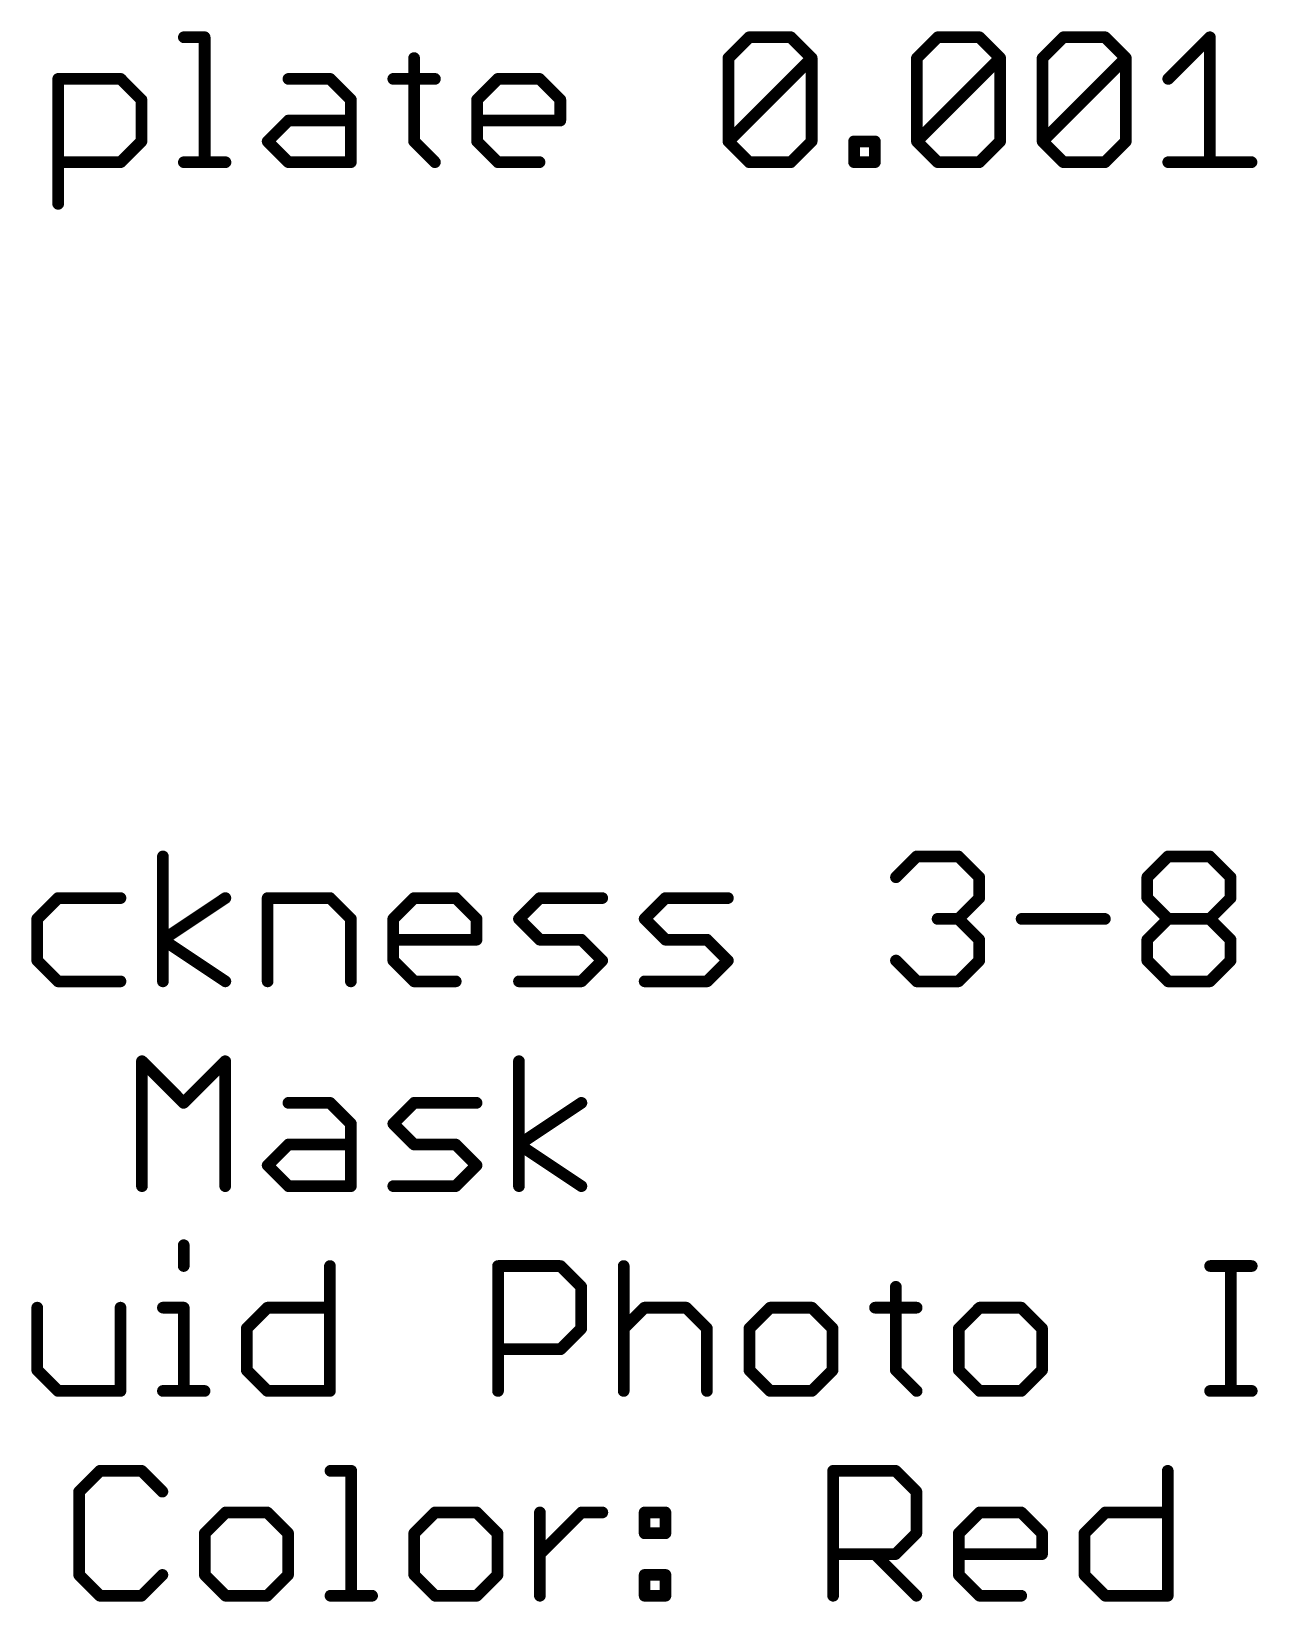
# Model space of a CAD drawing. Extents: x -1.41 to 8.41, y -3.01 to 3.01.
# Drawn here: x 2.488 to 3.116, y -0.02 to 0.785 of the extents above; entities that cross this region are included whole.
import ezdxf

# ---------------------------------------------------------------- set-up
doc = ezdxf.new("R2010")
doc.units = 0
doc.layers.add('52', color=253, linetype='CONTINUOUS')

msp = doc.modelspace()

# ---------------------------------------------------------------- linework, layer by layer
at = {"layer": '52', "const_width": 0.006}
for points in [[(2.565717, 0.782055), (2.576393, 0.782055)], [(2.576393, 0.782055), (2.576393, 0.718)], [(2.845022, 0.771379), (2.855698, 0.782055)], [(2.855698, 0.782055), (2.877049, 0.782055)], [(2.877049, 0.782055), (2.887725, 0.771379)], [(2.941704, 0.771379), (2.95238, 0.782055)], [(2.95238, 0.782055), (2.973732, 0.782055)], [(2.973732, 0.782055), (2.984408, 0.771379)], [(3.006159, 0.771379), (3.016835, 0.782055)], [(3.016835, 0.782055), (3.038187, 0.782055)], [(3.038187, 0.782055), (3.048863, 0.771379)], [(3.070614, 0.760703), (3.091966, 0.782055)], [(3.091966, 0.782055), (3.091966, 0.718)], [(2.683818, 0.771379), (2.683818, 0.728676)], [(2.845022, 0.728676), (2.845022, 0.771379)], [(2.845022, 0.728676), (2.887725, 0.771379)], [(2.887725, 0.771379), (2.887725, 0.728676)], [(2.941704, 0.728676), (2.941704, 0.771379)], [(2.941704, 0.728676), (2.984408, 0.771379)], [(2.984408, 0.771379), (2.984408, 0.728676)], [(3.006159, 0.728676), (3.006159, 0.771379)], [(3.006159, 0.728676), (3.048863, 0.771379)], [(3.048863, 0.771379), (3.048863, 0.728676)], [(2.501262, 0.696648), (2.501262, 0.760703)], [(2.501262, 0.760703), (2.533289, 0.760703)], [(2.533289, 0.760703), (2.543965, 0.750027)], [(2.619363, 0.760703), (2.640714, 0.760703)], [(2.640714, 0.760703), (2.65139, 0.750027)], [(2.673142, 0.760703), (2.694494, 0.760703)], [(2.716112, 0.750027), (2.726788, 0.760703)], [(2.726788, 0.760703), (2.748139, 0.760703)], [(2.748139, 0.760703), (2.758815, 0.750027)], [(2.543965, 0.750027), (2.543965, 0.728676)], [(2.65139, 0.750027), (2.65139, 0.718)], [(2.716112, 0.728676), (2.716112, 0.750027)], [(2.758815, 0.750027), (2.758815, 0.739352)], [(2.608687, 0.728676), (2.619363, 0.739352)], [(2.619363, 0.739352), (2.65139, 0.739352)], [(2.758815, 0.739352), (2.716112, 0.739352)], [(2.543965, 0.728676), (2.533289, 0.718)], [(2.619363, 0.718), (2.608687, 0.728676)], [(2.683818, 0.728676), (2.694494, 0.718)], [(2.726788, 0.718), (2.716112, 0.728676)], [(2.855698, 0.718), (2.845022, 0.728676)], [(2.887725, 0.728676), (2.877049, 0.718)], [(2.909477, 0.718), (2.909477, 0.728676)], [(2.909477, 0.728676), (2.920153, 0.728676)], [(2.920153, 0.728676), (2.920153, 0.718)], [(2.95238, 0.718), (2.941704, 0.728676)], [(2.984408, 0.728676), (2.973732, 0.718)], [(3.016835, 0.718), (3.006159, 0.728676)], [(3.048863, 0.728676), (3.038187, 0.718)], [(2.533289, 0.718), (2.501262, 0.718)], [(2.565717, 0.718), (2.587069, 0.718)], [(2.65139, 0.718), (2.619363, 0.718)], [(2.748139, 0.718), (2.726788, 0.718)], [(2.877049, 0.718), (2.855698, 0.718)], [(2.920153, 0.718), (2.909477, 0.718)], [(2.973732, 0.718), (2.95238, 0.718)], [(3.038187, 0.718), (3.016835, 0.718)], [(3.070614, 0.718), (3.113318, 0.718)], [(2.554975, 0.298), (2.554975, 0.362055)], [(2.930962, 0.351379), (2.941638, 0.362055)], [(2.941638, 0.362055), (2.962989, 0.362055)], [(2.962989, 0.362055), (2.973665, 0.351379)], [(3.059872, 0.351379), (3.070548, 0.362055)], [(3.070548, 0.362055), (3.091899, 0.362055)], [(3.091899, 0.362055), (3.102575, 0.351379)], [(2.973665, 0.351379), (2.973665, 0.340703)], [(3.059872, 0.340703), (3.059872, 0.351379)], [(3.102575, 0.351379), (3.102575, 0.340703)], [(2.501195, 0.340703), (2.49052, 0.330027)], [(2.533223, 0.340703), (2.501195, 0.340703)], [(2.554975, 0.319352), (2.587002, 0.340703)], [(2.608687, 0.298), (2.608687, 0.340703)], [(2.608687, 0.340703), (2.640714, 0.340703)], [(2.640714, 0.340703), (2.65139, 0.330027)], [(2.673142, 0.330027), (2.683818, 0.340703)], [(2.683818, 0.340703), (2.705169, 0.340703)], [(2.705169, 0.340703), (2.715845, 0.330027)], [(2.737597, 0.330027), (2.748273, 0.340703)], [(2.748273, 0.340703), (2.7803, 0.340703)], [(2.802052, 0.330027), (2.812728, 0.340703)], [(2.812728, 0.340703), (2.844755, 0.340703)], [(2.973665, 0.340703), (2.962989, 0.330027)], [(3.070548, 0.330027), (3.059872, 0.340703)], [(3.102575, 0.340703), (3.091899, 0.330027)], [(2.49052, 0.330027), (2.49052, 0.308676)], [(2.65139, 0.330027), (2.65139, 0.298)], [(2.673142, 0.308676), (2.673142, 0.330027)], [(2.715845, 0.330027), (2.715845, 0.319352)], [(2.748273, 0.319352), (2.737597, 0.330027)], [(2.812728, 0.319352), (2.802052, 0.330027)], [(2.962989, 0.330027), (2.952313, 0.330027)], [(2.962989, 0.330027), (2.973665, 0.319352)], [(2.995417, 0.330027), (3.03812, 0.330027)], [(3.059872, 0.319352), (3.070548, 0.330027)], [(3.070548, 0.330027), (3.091899, 0.330027)], [(3.091899, 0.330027), (3.102575, 0.319352)], [(2.587002, 0.298), (2.554975, 0.319352)], [(2.715845, 0.319352), (2.673142, 0.319352)], [(2.769624, 0.319352), (2.748273, 0.319352)], [(2.7803, 0.308676), (2.769624, 0.319352)], [(2.834079, 0.319352), (2.812728, 0.319352)], [(2.844755, 0.308676), (2.834079, 0.319352)], [(2.973665, 0.319352), (2.973665, 0.308676)], [(3.059872, 0.308676), (3.059872, 0.319352)], [(3.102575, 0.319352), (3.102575, 0.308676)], [(2.49052, 0.308676), (2.501195, 0.298)], [(2.683818, 0.298), (2.673142, 0.308676)], [(2.769624, 0.298), (2.7803, 0.308676)], [(2.834079, 0.298), (2.844755, 0.308676)], [(2.941638, 0.298), (2.930962, 0.308676)], [(2.973665, 0.308676), (2.962989, 0.298)], [(3.070548, 0.298), (3.059872, 0.308676)], [(3.102575, 0.308676), (3.091899, 0.298)], [(2.501195, 0.298), (2.533223, 0.298)], [(2.705169, 0.298), (2.683818, 0.298)], [(2.737597, 0.298), (2.769624, 0.298)], [(2.802052, 0.298), (2.834079, 0.298)], [(2.962989, 0.298), (2.941638, 0.298)], [(3.091899, 0.298), (3.070548, 0.298)], [(2.544232, 0.193), (2.544232, 0.257055)], [(2.544232, 0.257055), (2.565584, 0.235703)], [(2.565584, 0.235703), (2.586935, 0.257055)], [(2.586935, 0.257055), (2.586935, 0.193)], [(2.737597, 0.193), (2.737597, 0.257055)], [(2.619363, 0.235703), (2.640714, 0.235703)], [(2.640714, 0.235703), (2.65139, 0.225027)], [(2.673142, 0.225027), (2.683818, 0.235703)], [(2.683818, 0.235703), (2.715845, 0.235703)], [(2.737597, 0.214352), (2.769624, 0.235703)], [(2.65139, 0.225027), (2.65139, 0.193)], [(2.683818, 0.214352), (2.673142, 0.225027)], [(2.608687, 0.203676), (2.619363, 0.214352)], [(2.619363, 0.214352), (2.65139, 0.214352)], [(2.705169, 0.214352), (2.683818, 0.214352)], [(2.715845, 0.203676), (2.705169, 0.214352)], [(2.769624, 0.193), (2.737597, 0.214352)], [(2.619363, 0.193), (2.608687, 0.203676)], [(2.705169, 0.193), (2.715845, 0.203676)], [(2.65139, 0.193), (2.619363, 0.193)], [(2.673142, 0.193), (2.705169, 0.193)], [(2.56565, 0.16273), (2.56565, 0.152055)], [(2.640648, 0.152055), (2.640648, 0.088)], [(2.726855, 0.088), (2.726855, 0.152055)], [(2.726855, 0.152055), (2.758882, 0.152055)], [(2.758882, 0.152055), (2.769558, 0.141379)], [(2.79131, 0.152055), (2.79131, 0.088)], [(3.092099, 0.152055), (3.113451, 0.152055)], [(3.102775, 0.088), (3.102775, 0.152055)], [(2.769558, 0.141379), (2.769558, 0.120027)], [(2.930895, 0.141379), (2.930895, 0.098676)], [(2.49052, 0.130703), (2.49052, 0.098676)], [(2.533223, 0.088), (2.533223, 0.130703)], [(2.554975, 0.130703), (2.56565, 0.130703)], [(2.56565, 0.130703), (2.56565, 0.088)], [(2.597945, 0.120027), (2.60862, 0.130703)], [(2.60862, 0.130703), (2.640648, 0.130703)], [(2.79131, 0.120027), (2.801985, 0.130703)], [(2.801985, 0.130703), (2.823337, 0.130703)], [(2.823337, 0.130703), (2.834013, 0.120027)], [(2.86644, 0.130703), (2.855765, 0.120027)], [(2.887792, 0.130703), (2.86644, 0.130703)], [(2.898468, 0.120027), (2.887792, 0.130703)], [(2.920219, 0.130703), (2.941571, 0.130703)], [(2.973865, 0.130703), (2.963189, 0.120027)], [(2.995217, 0.130703), (2.973865, 0.130703)], [(3.005893, 0.120027), (2.995217, 0.130703)], [(2.597945, 0.098676), (2.597945, 0.120027)], [(2.769558, 0.120027), (2.758882, 0.109352)], [(2.834013, 0.120027), (2.834013, 0.088)], [(2.855765, 0.120027), (2.855765, 0.098676)], [(2.898468, 0.098676), (2.898468, 0.120027)], [(2.963189, 0.120027), (2.963189, 0.098676)], [(3.005893, 0.098676), (3.005893, 0.120027)], [(2.758882, 0.109352), (2.726855, 0.109352)], [(2.49052, 0.098676), (2.501195, 0.088)], [(2.60862, 0.088), (2.597945, 0.098676)], [(2.855765, 0.098676), (2.86644, 0.088)], [(2.887792, 0.088), (2.898468, 0.098676)], [(2.930895, 0.098676), (2.941571, 0.088)], [(2.963189, 0.098676), (2.973865, 0.088)], [(2.995217, 0.088), (3.005893, 0.098676)], [(2.501195, 0.088), (2.533223, 0.088)], [(2.554975, 0.088), (2.576326, 0.088)], [(2.640648, 0.088), (2.60862, 0.088)], [(2.86644, 0.088), (2.887792, 0.088)], [(2.973865, 0.088), (2.995217, 0.088)], [(3.092099, 0.088), (3.113451, 0.088)], [(2.52268, 0.047055), (2.512005, 0.036379)], [(2.544032, 0.047055), (2.52268, 0.047055)], [(2.554708, 0.036379), (2.544032, 0.047055)], [(2.640915, 0.047055), (2.65159, 0.047055)], [(2.65159, 0.047055), (2.65159, -0.017)], [(2.898734, -0.017), (2.898734, 0.047055)], [(2.898734, 0.047055), (2.930762, 0.047055)], [(2.930762, 0.047055), (2.941438, 0.036379)], [(3.070348, 0.047055), (3.070348, -0.017)], [(2.512005, 0.036379), (2.512005, -0.006324)], [(2.941438, 0.036379), (2.941438, 0.015027)], [(2.587135, 0.025703), (2.57646, 0.015027)], [(2.608487, 0.025703), (2.587135, 0.025703)], [(2.619163, 0.015027), (2.608487, 0.025703)], [(2.69456, 0.025703), (2.683885, 0.015027)], [(2.715912, 0.025703), (2.69456, 0.025703)], [(2.726588, 0.015027), (2.715912, 0.025703)], [(2.74834, -0.017), (2.74834, 0.025703)], [(2.74834, 0.004352), (2.769691, 0.025703)], [(2.769691, 0.025703), (2.780367, 0.025703)], [(2.802052, 0.025703), (2.812728, 0.025703)], [(2.802052, 0.015027), (2.802052, 0.025703)], [(2.812728, 0.025703), (2.812728, 0.015027)], [(2.963189, 0.015027), (2.973865, 0.025703)], [(2.973865, 0.025703), (2.995217, 0.025703)], [(2.995217, 0.025703), (3.005893, 0.015027)], [(3.027644, 0.015027), (3.03832, 0.025703)], [(3.03832, 0.025703), (3.070348, 0.025703)], [(2.57646, 0.015027), (2.57646, -0.006324)], [(2.619163, -0.006324), (2.619163, 0.015027)], [(2.683885, 0.015027), (2.683885, -0.006324)], [(2.726588, -0.006324), (2.726588, 0.015027)], [(2.812728, 0.015027), (2.802052, 0.015027)], [(2.941438, 0.015027), (2.930762, 0.004352)], [(2.963189, -0.006324), (2.963189, 0.015027)], [(3.005893, 0.015027), (3.005893, 0.004352)], [(3.027644, -0.006324), (3.027644, 0.015027)], [(2.930762, 0.004352), (2.898734, 0.004352)], [(2.920086, 0.004352), (2.941438, -0.017)], [(3.005893, 0.004352), (2.963189, 0.004352)], [(2.512005, -0.006324), (2.52268, -0.017)], [(2.544032, -0.017), (2.554708, -0.006324)], [(2.57646, -0.006324), (2.587135, -0.017)], [(2.608487, -0.017), (2.619163, -0.006324)], [(2.683885, -0.006324), (2.69456, -0.017)], [(2.715912, -0.017), (2.726588, -0.006324)], [(2.802052, -0.006324), (2.812728, -0.006324)], [(2.802052, -0.017), (2.802052, -0.006324)], [(2.812728, -0.006324), (2.812728, -0.017)], [(2.973865, -0.017), (2.963189, -0.006324)], [(3.03832, -0.017), (3.027644, -0.006324)], [(2.52268, -0.017), (2.544032, -0.017)], [(2.587135, -0.017), (2.608487, -0.017)], [(2.640915, -0.017), (2.662266, -0.017)], [(2.69456, -0.017), (2.715912, -0.017)], [(2.812728, -0.017), (2.802052, -0.017)], [(2.995217, -0.017), (2.973865, -0.017)], [(3.070348, -0.017), (3.03832, -0.017)]]:
    msp.add_lwpolyline(points, dxfattribs=at)
at = {"layer": '52', "const_width": 0.003}
for points in [[(2.565717, 0.783555, 1), (2.565717, 0.780555)], [(2.577893, 0.782055, 1), (2.574893, 0.782055)], [(2.576393, 0.780555, 1), (2.576393, 0.783555)], [(2.855698, 0.783555, 1), (2.855698, 0.780555)], [(2.856758, 0.780994, 1), (2.854637, 0.783115)], [(2.87811, 0.783115, 1), (2.875989, 0.780994)], [(2.877049, 0.780555, 1), (2.877049, 0.783555)], [(2.95238, 0.783555, 1), (2.95238, 0.780555)], [(2.953441, 0.780994, 1), (2.95132, 0.783115)], [(2.974792, 0.783115, 1), (2.972671, 0.780994)], [(2.973732, 0.780555, 1), (2.973732, 0.783555)], [(3.016835, 0.783555, 1), (3.016835, 0.780555)], [(3.017896, 0.780994, 1), (3.015774, 0.783115)], [(3.039247, 0.783115, 1), (3.037126, 0.780994)], [(3.038187, 0.780555, 1), (3.038187, 0.783555)], [(3.093466, 0.782055, 1), (3.090466, 0.782055)], [(3.093027, 0.780994, 1), (3.090905, 0.783115)], [(2.685318, 0.771379, 1), (2.682318, 0.771379)], [(2.846522, 0.771379, 1), (2.843522, 0.771379)], [(2.843961, 0.77244, 1), (2.846083, 0.770318)], [(2.889225, 0.771379, 1), (2.886225, 0.771379)], [(2.888786, 0.770318, 1), (2.886664, 0.77244)], [(2.886664, 0.770318, 1), (2.888786, 0.77244)], [(2.943204, 0.771379, 1), (2.940204, 0.771379)], [(2.940644, 0.77244, 1), (2.942765, 0.770318)], [(2.985908, 0.771379, 1), (2.982908, 0.771379)], [(2.985468, 0.770318, 1), (2.983347, 0.77244)], [(2.983347, 0.770318, 1), (2.985468, 0.77244)], [(3.007659, 0.771379, 1), (3.004659, 0.771379)], [(3.005099, 0.77244, 1), (3.00722, 0.770318)], [(3.050363, 0.771379, 1), (3.047363, 0.771379)], [(3.049923, 0.770318, 1), (3.047802, 0.77244)], [(3.047802, 0.770318, 1), (3.049923, 0.77244)], [(2.502762, 0.760703, 1), (2.499762, 0.760703)], [(2.501262, 0.762203, 1), (2.501262, 0.759203)], [(2.53435, 0.761764, 1), (2.532229, 0.759642)], [(2.533289, 0.759203, 1), (2.533289, 0.762203)], [(2.619363, 0.762203, 1), (2.619363, 0.759203)], [(2.641775, 0.761764, 1), (2.639654, 0.759642)], [(2.640714, 0.759203, 1), (2.640714, 0.762203)], [(2.673142, 0.762203, 1), (2.673142, 0.759203)], [(2.694494, 0.759203, 1), (2.694494, 0.762203)], [(2.726788, 0.762203, 1), (2.726788, 0.759203)], [(2.727848, 0.759642, 1), (2.725727, 0.761764)], [(2.7492, 0.761764, 1), (2.747079, 0.759642)], [(2.748139, 0.759203, 1), (2.748139, 0.762203)], [(3.069554, 0.761764, 1), (3.071675, 0.759642)], [(2.545465, 0.750027, 1), (2.542465, 0.750027)], [(2.542905, 0.748967, 1), (2.545026, 0.751088)], [(2.65289, 0.750027, 1), (2.64989, 0.750027)], [(2.65033, 0.748967, 1), (2.652451, 0.751088)], [(2.717612, 0.750027, 1), (2.714612, 0.750027)], [(2.715051, 0.751088, 1), (2.717173, 0.748967)], [(2.760315, 0.750027, 1), (2.757315, 0.750027)], [(2.757755, 0.748967, 1), (2.759876, 0.751088)], [(2.619363, 0.740852, 1), (2.619363, 0.737852)], [(2.620423, 0.738291, 1), (2.618302, 0.740412)], [(2.65139, 0.737852, 1), (2.65139, 0.740852)], [(2.716112, 0.740852, 1), (2.716112, 0.737852)], [(2.757315, 0.739352, 1), (2.760315, 0.739352)], [(2.758815, 0.737852, 1), (2.758815, 0.740852)], [(2.542465, 0.728676, 1), (2.545465, 0.728676)], [(2.545026, 0.727615, 1), (2.542905, 0.729736)], [(2.609748, 0.729736, 1), (2.607626, 0.727615)], [(2.607626, 0.729736, 1), (2.609748, 0.727615)], [(2.684878, 0.729736, 1), (2.682757, 0.727615)], [(2.682318, 0.728676, 1), (2.685318, 0.728676)], [(2.717173, 0.729736, 1), (2.715051, 0.727615)], [(2.714612, 0.728676, 1), (2.717612, 0.728676)], [(2.846083, 0.729736, 1), (2.843961, 0.727615)], [(2.843961, 0.729736, 1), (2.846083, 0.727615)], [(2.843522, 0.728676, 1), (2.846522, 0.728676)], [(2.886225, 0.728676, 1), (2.889225, 0.728676)], [(2.888786, 0.727615, 1), (2.886664, 0.729736)], [(2.910977, 0.728676, 1), (2.907977, 0.728676)], [(2.909477, 0.730176, 1), (2.909477, 0.727176)], [(2.921653, 0.728676, 1), (2.918653, 0.728676)], [(2.920153, 0.727176, 1), (2.920153, 0.730176)], [(2.940204, 0.728676, 1), (2.943204, 0.728676)], [(2.942765, 0.729736, 1), (2.940644, 0.727615)], [(2.940644, 0.729736, 1), (2.942765, 0.727615)], [(2.982908, 0.728676, 1), (2.985908, 0.728676)], [(2.985468, 0.727615, 1), (2.983347, 0.729736)], [(3.004659, 0.728676, 1), (3.007659, 0.728676)], [(3.00722, 0.729736, 1), (3.005099, 0.727615)], [(3.005099, 0.729736, 1), (3.00722, 0.727615)], [(3.047363, 0.728676, 1), (3.050363, 0.728676)], [(3.049923, 0.727615, 1), (3.047802, 0.729736)], [(2.501262, 0.7195, 1), (2.501262, 0.7165)], [(2.532229, 0.719061, 1), (2.53435, 0.716939)], [(2.533289, 0.7165, 1), (2.533289, 0.7195)], [(2.565717, 0.7195, 1), (2.565717, 0.7165)], [(2.574893, 0.718, 1), (2.577893, 0.718)], [(2.587069, 0.7165, 1), (2.587069, 0.7195)], [(2.619363, 0.7195, 1), (2.619363, 0.7165)], [(2.618302, 0.716939, 1), (2.620423, 0.719061)], [(2.64989, 0.718, 1), (2.65289, 0.718)], [(2.65139, 0.7165, 1), (2.65139, 0.7195)], [(2.693433, 0.716939, 1), (2.695554, 0.719061)], [(2.726788, 0.7195, 1), (2.726788, 0.7165)], [(2.725727, 0.716939, 1), (2.727848, 0.719061)], [(2.748139, 0.7165, 1), (2.748139, 0.7195)], [(2.855698, 0.7195, 1), (2.855698, 0.7165)], [(2.854637, 0.716939, 1), (2.856758, 0.719061)], [(2.875989, 0.719061, 1), (2.87811, 0.716939)], [(2.877049, 0.7165, 1), (2.877049, 0.7195)], [(2.909477, 0.7195, 1), (2.909477, 0.7165)], [(2.907977, 0.718, 1), (2.910977, 0.718)], [(2.918653, 0.718, 1), (2.921653, 0.718)], [(2.920153, 0.7165, 1), (2.920153, 0.7195)], [(2.95238, 0.7195, 1), (2.95238, 0.7165)], [(2.95132, 0.716939, 1), (2.953441, 0.719061)], [(2.972671, 0.719061, 1), (2.974792, 0.716939)], [(2.973732, 0.7165, 1), (2.973732, 0.7195)], [(3.016835, 0.7195, 1), (3.016835, 0.7165)], [(3.015774, 0.716939, 1), (3.017896, 0.719061)], [(3.037126, 0.719061, 1), (3.039247, 0.716939)], [(3.038187, 0.7165, 1), (3.038187, 0.7195)], [(3.070614, 0.7195, 1), (3.070614, 0.7165)], [(3.090466, 0.718, 1), (3.093466, 0.718)], [(3.113318, 0.7165, 1), (3.113318, 0.7195)], [(2.499762, 0.696648, 1), (2.502762, 0.696648)], [(2.556475, 0.362055, 1), (2.553475, 0.362055)], [(2.941638, 0.363555, 1), (2.941638, 0.360555)], [(2.942698, 0.360994, 1), (2.940577, 0.363115)], [(2.96405, 0.363115, 1), (2.961929, 0.360994)], [(2.962989, 0.360555, 1), (2.962989, 0.363555)], [(3.070548, 0.363555, 1), (3.070548, 0.360555)], [(3.071608, 0.360994, 1), (3.069487, 0.363115)], [(3.09296, 0.363115, 1), (3.090839, 0.360994)], [(3.091899, 0.360555, 1), (3.091899, 0.363555)], [(2.975165, 0.351379, 1), (2.972165, 0.351379)], [(3.061372, 0.351379, 1), (3.058372, 0.351379)], [(3.104075, 0.351379, 1), (3.101075, 0.351379)], [(2.929901, 0.35244, 1), (2.932023, 0.350318)], [(2.972604, 0.350318, 1), (2.974726, 0.35244)], [(3.058811, 0.35244, 1), (3.060933, 0.350318)], [(3.101514, 0.350318, 1), (3.103636, 0.35244)], [(2.501195, 0.342203, 1), (2.501195, 0.339203)], [(2.502256, 0.339642, 1), (2.500135, 0.341764)], [(2.533223, 0.339203, 1), (2.533223, 0.342203)], [(2.587834, 0.339455, 1), (2.58617, 0.341951)], [(2.610187, 0.340703, 1), (2.607187, 0.340703)], [(2.608687, 0.342203, 1), (2.608687, 0.339203)], [(2.641775, 0.341764, 1), (2.639654, 0.339642)], [(2.640714, 0.339203, 1), (2.640714, 0.342203)], [(2.683818, 0.342203, 1), (2.683818, 0.339203)], [(2.684878, 0.339642, 1), (2.682757, 0.341764)], [(2.70623, 0.341764, 1), (2.704109, 0.339642)], [(2.705169, 0.339203, 1), (2.705169, 0.342203)], [(2.748273, 0.342203, 1), (2.748273, 0.339203)], [(2.749333, 0.339642, 1), (2.747212, 0.341764)], [(2.7803, 0.339203, 1), (2.7803, 0.342203)], [(2.812728, 0.342203, 1), (2.812728, 0.339203)], [(2.813788, 0.339642, 1), (2.811667, 0.341764)], [(2.844755, 0.339203, 1), (2.844755, 0.342203)], [(2.972165, 0.340703, 1), (2.975165, 0.340703)], [(2.974726, 0.339642, 1), (2.972604, 0.341764)], [(3.060933, 0.341764, 1), (3.058811, 0.339642)], [(3.058372, 0.340703, 1), (3.061372, 0.340703)], [(3.101075, 0.340703, 1), (3.104075, 0.340703)], [(3.103636, 0.339642, 1), (3.101514, 0.341764)], [(2.49202, 0.330027, 1), (2.48902, 0.330027)], [(2.489459, 0.331088, 1), (2.49158, 0.328967)], [(2.65289, 0.330027, 1), (2.64989, 0.330027)], [(2.65033, 0.328967, 1), (2.652451, 0.331088)], [(2.674642, 0.330027, 1), (2.671642, 0.330027)], [(2.672081, 0.331088, 1), (2.674203, 0.328967)], [(2.717345, 0.330027, 1), (2.714345, 0.330027)], [(2.714785, 0.328967, 1), (2.716906, 0.331088)], [(2.738658, 0.331088, 1), (2.736536, 0.328967)], [(2.736536, 0.331088, 1), (2.738658, 0.328967)], [(2.803113, 0.331088, 1), (2.800991, 0.328967)], [(2.800991, 0.331088, 1), (2.803113, 0.328967)], [(2.952313, 0.331527, 1), (2.952313, 0.328527)], [(2.96405, 0.331088, 1), (2.961929, 0.328967)], [(2.961929, 0.331088, 1), (2.96405, 0.328967)], [(2.962989, 0.328527, 1), (2.962989, 0.331527)], [(2.995417, 0.331527, 1), (2.995417, 0.328527)], [(3.03812, 0.328527, 1), (3.03812, 0.331527)], [(3.070548, 0.331527, 1), (3.070548, 0.328527)], [(3.071608, 0.328967, 1), (3.069487, 0.331088)], [(3.069487, 0.328967, 1), (3.071608, 0.331088)], [(3.09296, 0.331088, 1), (3.090839, 0.328967)], [(3.090839, 0.331088, 1), (3.09296, 0.328967)], [(3.091899, 0.328527, 1), (3.091899, 0.331527)], [(2.555807, 0.3206, 1), (2.554143, 0.318103)], [(2.554143, 0.3206, 1), (2.555807, 0.318103)], [(2.673142, 0.320852, 1), (2.673142, 0.317852)], [(2.715845, 0.317852, 1), (2.715845, 0.320852)], [(2.748273, 0.320852, 1), (2.748273, 0.317852)], [(2.770685, 0.320412, 1), (2.768564, 0.318291)], [(2.769624, 0.317852, 1), (2.769624, 0.320852)], [(2.812728, 0.320852, 1), (2.812728, 0.317852)], [(2.83514, 0.320412, 1), (2.833019, 0.318291)], [(2.834079, 0.317852, 1), (2.834079, 0.320852)], [(2.975165, 0.319352, 1), (2.972165, 0.319352)], [(3.061372, 0.319352, 1), (3.058372, 0.319352)], [(3.104075, 0.319352, 1), (3.101075, 0.319352)], [(2.714345, 0.319352, 1), (2.717345, 0.319352)], [(2.747212, 0.318291, 1), (2.749333, 0.320412)], [(2.811667, 0.318291, 1), (2.813788, 0.320412)], [(2.972604, 0.318291, 1), (2.974726, 0.320412)], [(3.058811, 0.320412, 1), (3.060933, 0.318291)], [(3.101514, 0.318291, 1), (3.103636, 0.320412)], [(2.49158, 0.309736, 1), (2.489459, 0.307615)], [(2.48902, 0.308676, 1), (2.49202, 0.308676)], [(2.674203, 0.309736, 1), (2.672081, 0.307615)], [(2.671642, 0.308676, 1), (2.674642, 0.308676)], [(2.781361, 0.307615, 1), (2.77924, 0.309736)], [(2.77924, 0.307615, 1), (2.781361, 0.309736)], [(2.845816, 0.307615, 1), (2.843695, 0.309736)], [(2.843695, 0.307615, 1), (2.845816, 0.309736)], [(2.932023, 0.309736, 1), (2.929901, 0.307615)], [(2.972165, 0.308676, 1), (2.975165, 0.308676)], [(2.974726, 0.307615, 1), (2.972604, 0.309736)], [(3.060933, 0.309736, 1), (3.058811, 0.307615)], [(3.058372, 0.308676, 1), (3.061372, 0.308676)], [(3.101075, 0.308676, 1), (3.104075, 0.308676)], [(3.103636, 0.307615, 1), (3.101514, 0.309736)], [(2.501195, 0.2995, 1), (2.501195, 0.2965)], [(2.500135, 0.296939, 1), (2.502256, 0.299061)], [(2.533223, 0.2965, 1), (2.533223, 0.2995)], [(2.553475, 0.298, 1), (2.556475, 0.298)], [(2.58617, 0.296752, 1), (2.587834, 0.299248)], [(2.607187, 0.298, 1), (2.610187, 0.298)], [(2.64989, 0.298, 1), (2.65289, 0.298)], [(2.683818, 0.2995, 1), (2.683818, 0.2965)], [(2.682757, 0.296939, 1), (2.684878, 0.299061)], [(2.705169, 0.2965, 1), (2.705169, 0.2995)], [(2.737597, 0.2995, 1), (2.737597, 0.2965)], [(2.768564, 0.299061, 1), (2.770685, 0.296939)], [(2.769624, 0.2965, 1), (2.769624, 0.2995)], [(2.802052, 0.2995, 1), (2.802052, 0.2965)], [(2.833019, 0.299061, 1), (2.83514, 0.296939)], [(2.834079, 0.2965, 1), (2.834079, 0.2995)], [(2.941638, 0.2995, 1), (2.941638, 0.2965)], [(2.940577, 0.296939, 1), (2.942698, 0.299061)], [(2.961929, 0.299061, 1), (2.96405, 0.296939)], [(2.962989, 0.2965, 1), (2.962989, 0.2995)], [(3.070548, 0.2995, 1), (3.070548, 0.2965)], [(3.069487, 0.296939, 1), (3.071608, 0.299061)], [(3.090839, 0.299061, 1), (3.09296, 0.296939)], [(3.091899, 0.2965, 1), (3.091899, 0.2995)], [(2.545732, 0.257055, 1), (2.542732, 0.257055)], [(2.545293, 0.258115, 1), (2.543172, 0.255994)], [(2.588435, 0.257055, 1), (2.585435, 0.257055)], [(2.587996, 0.255994, 1), (2.585875, 0.258115)], [(2.739097, 0.257055, 1), (2.736097, 0.257055)], [(2.564523, 0.236764, 1), (2.566644, 0.234642)], [(2.564523, 0.234642, 1), (2.566644, 0.236764)], [(2.619363, 0.237203, 1), (2.619363, 0.234203)], [(2.641775, 0.236764, 1), (2.639654, 0.234642)], [(2.640714, 0.234203, 1), (2.640714, 0.237203)], [(2.683818, 0.237203, 1), (2.683818, 0.234203)], [(2.684878, 0.234642, 1), (2.682757, 0.236764)], [(2.715845, 0.234203, 1), (2.715845, 0.237203)], [(2.770456, 0.234455, 1), (2.768792, 0.236951)], [(2.65289, 0.225027, 1), (2.64989, 0.225027)], [(2.65033, 0.223967, 1), (2.652451, 0.226088)], [(2.674203, 0.226088, 1), (2.672081, 0.223967)], [(2.672081, 0.226088, 1), (2.674203, 0.223967)], [(2.619363, 0.215852, 1), (2.619363, 0.212852)], [(2.620423, 0.213291, 1), (2.618302, 0.215412)], [(2.65139, 0.212852, 1), (2.65139, 0.215852)], [(2.683818, 0.215852, 1), (2.683818, 0.212852)], [(2.682757, 0.213291, 1), (2.684878, 0.215412)], [(2.70623, 0.215412, 1), (2.704109, 0.213291)], [(2.705169, 0.212852, 1), (2.705169, 0.215852)], [(2.738429, 0.2156, 1), (2.736765, 0.213103)], [(2.736765, 0.2156, 1), (2.738429, 0.213103)], [(2.609748, 0.204736, 1), (2.607626, 0.202615)], [(2.607626, 0.204736, 1), (2.609748, 0.202615)], [(2.716906, 0.202615, 1), (2.714785, 0.204736)], [(2.714785, 0.202615, 1), (2.716906, 0.204736)], [(2.542732, 0.193, 1), (2.545732, 0.193)], [(2.585435, 0.193, 1), (2.588435, 0.193)], [(2.619363, 0.1945, 1), (2.619363, 0.1915)], [(2.618302, 0.191939, 1), (2.620423, 0.194061)], [(2.64989, 0.193, 1), (2.65289, 0.193)], [(2.65139, 0.1915, 1), (2.65139, 0.1945)], [(2.673142, 0.1945, 1), (2.673142, 0.1915)], [(2.704109, 0.194061, 1), (2.70623, 0.191939)], [(2.705169, 0.1915, 1), (2.705169, 0.1945)], [(2.736097, 0.193, 1), (2.739097, 0.193)], [(2.768792, 0.191752, 1), (2.770456, 0.194248)], [(2.56715, 0.16273, 1), (2.56415, 0.16273)], [(2.56415, 0.152055, 1), (2.56715, 0.152055)], [(2.642148, 0.152055, 1), (2.639148, 0.152055)], [(2.728355, 0.152055, 1), (2.725355, 0.152055)], [(2.726855, 0.153555, 1), (2.726855, 0.150555)], [(2.759943, 0.153115, 1), (2.757821, 0.150994)], [(2.758882, 0.150555, 1), (2.758882, 0.153555)], [(2.79281, 0.152055, 1), (2.78981, 0.152055)], [(3.092099, 0.153555, 1), (3.092099, 0.150555)], [(3.104275, 0.152055, 1), (3.101275, 0.152055)], [(3.113451, 0.150555, 1), (3.113451, 0.153555)], [(2.771058, 0.141379, 1), (2.768058, 0.141379)], [(2.768497, 0.140318, 1), (2.770618, 0.14244)], [(2.932395, 0.141379, 1), (2.929395, 0.141379)], [(2.49202, 0.130703, 1), (2.48902, 0.130703)], [(2.534723, 0.130703, 1), (2.531723, 0.130703)], [(2.554975, 0.132203, 1), (2.554975, 0.129203)], [(2.56715, 0.130703, 1), (2.56415, 0.130703)], [(2.56565, 0.129203, 1), (2.56565, 0.132203)], [(2.60862, 0.132203, 1), (2.60862, 0.129203)], [(2.609681, 0.129642, 1), (2.60756, 0.131764)], [(2.640648, 0.129203, 1), (2.640648, 0.132203)], [(2.801985, 0.132203, 1), (2.801985, 0.129203)], [(2.803046, 0.129642, 1), (2.800925, 0.131764)], [(2.824398, 0.131764, 1), (2.822276, 0.129642)], [(2.823337, 0.129203, 1), (2.823337, 0.132203)], [(2.86644, 0.132203, 1), (2.86644, 0.129203)], [(2.867501, 0.129642, 1), (2.86538, 0.131764)], [(2.888852, 0.131764, 1), (2.886731, 0.129642)], [(2.887792, 0.129203, 1), (2.887792, 0.132203)], [(2.920219, 0.132203, 1), (2.920219, 0.129203)], [(2.941571, 0.129203, 1), (2.941571, 0.132203)], [(2.973865, 0.132203, 1), (2.973865, 0.129203)], [(2.974926, 0.129642, 1), (2.972804, 0.131764)], [(2.996277, 0.131764, 1), (2.994156, 0.129642)], [(2.995217, 0.129203, 1), (2.995217, 0.132203)], [(2.599445, 0.120027, 1), (2.596445, 0.120027)], [(2.596884, 0.121088, 1), (2.599005, 0.118967)], [(2.768058, 0.120027, 1), (2.771058, 0.120027)], [(2.770618, 0.118967, 1), (2.768497, 0.121088)], [(2.790249, 0.121088, 1), (2.79237, 0.118967)], [(2.835513, 0.120027, 1), (2.832513, 0.120027)], [(2.832952, 0.118967, 1), (2.835073, 0.121088)], [(2.857265, 0.120027, 1), (2.854265, 0.120027)], [(2.854704, 0.121088, 1), (2.856825, 0.118967)], [(2.899968, 0.120027, 1), (2.896968, 0.120027)], [(2.897407, 0.118967, 1), (2.899528, 0.121088)], [(2.964689, 0.120027, 1), (2.961689, 0.120027)], [(2.962129, 0.121088, 1), (2.96425, 0.118967)], [(3.007393, 0.120027, 1), (3.004393, 0.120027)], [(3.004832, 0.118967, 1), (3.006953, 0.121088)], [(2.726855, 0.110852, 1), (2.726855, 0.107852)], [(2.757821, 0.110412, 1), (2.759943, 0.108291)], [(2.758882, 0.107852, 1), (2.758882, 0.110852)], [(2.49158, 0.099736, 1), (2.489459, 0.097615)], [(2.48902, 0.098676, 1), (2.49202, 0.098676)], [(2.599005, 0.099736, 1), (2.596884, 0.097615)], [(2.596445, 0.098676, 1), (2.599445, 0.098676)], [(2.856825, 0.099736, 1), (2.854704, 0.097615)], [(2.854265, 0.098676, 1), (2.857265, 0.098676)], [(2.896968, 0.098676, 1), (2.899968, 0.098676)], [(2.899528, 0.097615, 1), (2.897407, 0.099736)], [(2.929395, 0.098676, 1), (2.932395, 0.098676)], [(2.931956, 0.099736, 1), (2.929835, 0.097615)], [(2.961689, 0.098676, 1), (2.964689, 0.098676)], [(2.96425, 0.099736, 1), (2.962129, 0.097615)], [(3.004393, 0.098676, 1), (3.007393, 0.098676)], [(3.006953, 0.097615, 1), (3.004832, 0.099736)], [(2.501195, 0.0895, 1), (2.501195, 0.0865)], [(2.500135, 0.086939, 1), (2.502256, 0.089061)], [(2.531723, 0.088, 1), (2.534723, 0.088)], [(2.533223, 0.0865, 1), (2.533223, 0.0895)], [(2.554975, 0.0895, 1), (2.554975, 0.0865)], [(2.56415, 0.088, 1), (2.56715, 0.088)], [(2.576326, 0.0865, 1), (2.576326, 0.0895)], [(2.60862, 0.0895, 1), (2.60862, 0.0865)], [(2.60756, 0.086939, 1), (2.609681, 0.089061)], [(2.639148, 0.088, 1), (2.642148, 0.088)], [(2.640648, 0.0865, 1), (2.640648, 0.0895)], [(2.725355, 0.088, 1), (2.728355, 0.088)], [(2.78981, 0.088, 1), (2.79281, 0.088)], [(2.832513, 0.088, 1), (2.835513, 0.088)], [(2.86644, 0.0895, 1), (2.86644, 0.0865)], [(2.86538, 0.086939, 1), (2.867501, 0.089061)], [(2.886731, 0.089061, 1), (2.888852, 0.086939)], [(2.887792, 0.0865, 1), (2.887792, 0.0895)], [(2.94051, 0.086939, 1), (2.942632, 0.089061)], [(2.973865, 0.0895, 1), (2.973865, 0.0865)], [(2.972804, 0.086939, 1), (2.974926, 0.089061)], [(2.994156, 0.089061, 1), (2.996277, 0.086939)], [(2.995217, 0.0865, 1), (2.995217, 0.0895)], [(3.092099, 0.0895, 1), (3.092099, 0.0865)], [(3.101275, 0.088, 1), (3.104275, 0.088)], [(3.113451, 0.0865, 1), (3.113451, 0.0895)], [(2.52268, 0.048555, 1), (2.52268, 0.045555)], [(2.523741, 0.045994, 1), (2.52162, 0.048115)], [(2.545093, 0.048115, 1), (2.542971, 0.045994)], [(2.544032, 0.045555, 1), (2.544032, 0.048555)], [(2.640915, 0.048555, 1), (2.640915, 0.045555)], [(2.65309, 0.047055, 1), (2.65009, 0.047055)], [(2.65159, 0.045555, 1), (2.65159, 0.048555)], [(2.900234, 0.047055, 1), (2.897234, 0.047055)], [(2.898734, 0.048555, 1), (2.898734, 0.045555)], [(2.931822, 0.048115, 1), (2.929701, 0.045994)], [(2.930762, 0.045555, 1), (2.930762, 0.048555)], [(3.071848, 0.047055, 1), (3.068848, 0.047055)], [(2.510944, 0.03744, 1), (2.513065, 0.035318)], [(2.513505, 0.036379, 1), (2.510505, 0.036379)], [(2.553647, 0.035318, 1), (2.555768, 0.03744)], [(2.942938, 0.036379, 1), (2.939938, 0.036379)], [(2.940377, 0.035318, 1), (2.942498, 0.03744)], [(2.587135, 0.027203, 1), (2.587135, 0.024203)], [(2.588196, 0.024642, 1), (2.586075, 0.026764)], [(2.609548, 0.026764, 1), (2.607426, 0.024642)], [(2.608487, 0.024203, 1), (2.608487, 0.027203)], [(2.69456, 0.027203, 1), (2.69456, 0.024203)], [(2.695621, 0.024642, 1), (2.6935, 0.026764)], [(2.716973, 0.026764, 1), (2.714851, 0.024642)], [(2.715912, 0.024203, 1), (2.715912, 0.027203)], [(2.74984, 0.025703, 1), (2.74684, 0.025703)], [(2.769691, 0.027203, 1), (2.769691, 0.024203)], [(2.770752, 0.024642, 1), (2.76863, 0.026764)], [(2.780367, 0.024203, 1), (2.780367, 0.027203)], [(2.802052, 0.027203, 1), (2.802052, 0.024203)], [(2.803552, 0.025703, 1), (2.800552, 0.025703)], [(2.814228, 0.025703, 1), (2.811228, 0.025703)], [(2.812728, 0.024203, 1), (2.812728, 0.027203)], [(2.973865, 0.027203, 1), (2.973865, 0.024203)], [(2.974926, 0.024642, 1), (2.972804, 0.026764)], [(2.996277, 0.026764, 1), (2.994156, 0.024642)], [(2.995217, 0.024203, 1), (2.995217, 0.027203)], [(3.03832, 0.027203, 1), (3.03832, 0.024203)], [(3.039381, 0.024642, 1), (3.037259, 0.026764)], [(3.070348, 0.024203, 1), (3.070348, 0.027203)], [(2.57796, 0.015027, 1), (2.57496, 0.015027)], [(2.575399, 0.016088, 1), (2.57752, 0.013967)], [(2.620663, 0.015027, 1), (2.617663, 0.015027)], [(2.618102, 0.013967, 1), (2.620223, 0.016088)], [(2.685385, 0.015027, 1), (2.682385, 0.015027)], [(2.682824, 0.016088, 1), (2.684945, 0.013967)], [(2.728088, 0.015027, 1), (2.725088, 0.015027)], [(2.725527, 0.013967, 1), (2.727648, 0.016088)], [(2.802052, 0.016527, 1), (2.802052, 0.013527)], [(2.800552, 0.015027, 1), (2.803552, 0.015027)], [(2.811228, 0.015027, 1), (2.814228, 0.015027)], [(2.812728, 0.013527, 1), (2.812728, 0.016527)], [(2.939938, 0.015027, 1), (2.942938, 0.015027)], [(2.942498, 0.013967, 1), (2.940377, 0.016088)], [(2.964689, 0.015027, 1), (2.961689, 0.015027)], [(2.962129, 0.016088, 1), (2.96425, 0.013967)], [(3.007393, 0.015027, 1), (3.004393, 0.015027)], [(3.004832, 0.013967, 1), (3.006953, 0.016088)], [(3.029144, 0.015027, 1), (3.026144, 0.015027)], [(3.026584, 0.016088, 1), (3.028705, 0.013967)], [(2.747279, 0.005412, 1), (2.7494, 0.003291)], [(2.898734, 0.005852, 1), (2.898734, 0.002852)], [(2.921147, 0.005412, 1), (2.919025, 0.003291)], [(2.929701, 0.005412, 1), (2.931822, 0.003291)], [(2.930762, 0.002852, 1), (2.930762, 0.005852)], [(2.963189, 0.005852, 1), (2.963189, 0.002852)], [(3.004393, 0.004352, 1), (3.007393, 0.004352)], [(3.005893, 0.002852, 1), (3.005893, 0.005852)], [(2.513065, -0.005264, 1), (2.510944, -0.007385)], [(2.510505, -0.006324, 1), (2.513505, -0.006324)], [(2.555768, -0.007385, 1), (2.553647, -0.005264)], [(2.57752, -0.005264, 1), (2.575399, -0.007385)], [(2.57496, -0.006324, 1), (2.57796, -0.006324)], [(2.617663, -0.006324, 1), (2.620663, -0.006324)], [(2.620223, -0.007385, 1), (2.618102, -0.005264)], [(2.684945, -0.005264, 1), (2.682824, -0.007385)], [(2.682385, -0.006324, 1), (2.685385, -0.006324)], [(2.725088, -0.006324, 1), (2.728088, -0.006324)], [(2.727648, -0.007385, 1), (2.725527, -0.005264)], [(2.802052, -0.004824, 1), (2.802052, -0.007824)], [(2.803552, -0.006324, 1), (2.800552, -0.006324)], [(2.814228, -0.006324, 1), (2.811228, -0.006324)], [(2.812728, -0.007824, 1), (2.812728, -0.004824)], [(2.961689, -0.006324, 1), (2.964689, -0.006324)], [(2.96425, -0.005264, 1), (2.962129, -0.007385)], [(3.026144, -0.006324, 1), (3.029144, -0.006324)], [(3.028705, -0.005264, 1), (3.026584, -0.007385)], [(2.52268, -0.0155, 1), (2.52268, -0.0185)], [(2.52162, -0.018061, 1), (2.523741, -0.015939)], [(2.542971, -0.015939, 1), (2.545093, -0.018061)], [(2.544032, -0.0185, 1), (2.544032, -0.0155)], [(2.587135, -0.0155, 1), (2.587135, -0.0185)], [(2.586075, -0.018061, 1), (2.588196, -0.015939)], [(2.607426, -0.015939, 1), (2.609548, -0.018061)], [(2.608487, -0.0185, 1), (2.608487, -0.0155)], [(2.640915, -0.0155, 1), (2.640915, -0.0185)], [(2.65009, -0.017, 1), (2.65309, -0.017)], [(2.662266, -0.0185, 1), (2.662266, -0.0155)], [(2.69456, -0.0155, 1), (2.69456, -0.0185)], [(2.6935, -0.018061, 1), (2.695621, -0.015939)], [(2.714851, -0.015939, 1), (2.716973, -0.018061)], [(2.715912, -0.0185, 1), (2.715912, -0.0155)], [(2.74684, -0.017, 1), (2.74984, -0.017)], [(2.802052, -0.0155, 1), (2.802052, -0.0185)], [(2.800552, -0.017, 1), (2.803552, -0.017)], [(2.811228, -0.017, 1), (2.814228, -0.017)], [(2.812728, -0.0185, 1), (2.812728, -0.0155)], [(2.897234, -0.017, 1), (2.900234, -0.017)], [(2.940377, -0.018061, 1), (2.942498, -0.015939)], [(2.973865, -0.0155, 1), (2.973865, -0.0185)], [(2.972804, -0.018061, 1), (2.974926, -0.015939)], [(2.995217, -0.0185, 1), (2.995217, -0.0155)], [(3.03832, -0.0155, 1), (3.03832, -0.0185)], [(3.037259, -0.018061, 1), (3.039381, -0.015939)], [(3.068848, -0.017, 1), (3.071848, -0.017)], [(3.070348, -0.0185, 1), (3.070348, -0.0155)]]:
    msp.add_lwpolyline(points, format="xyb", dxfattribs=at)

doc.saveas('drawing.dxf')
